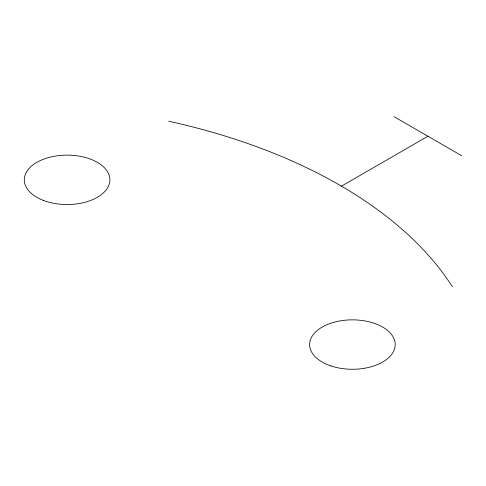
<?xml version="1.0" encoding="UTF-8"?>
<svg xmlns="http://www.w3.org/2000/svg" width="486" height="486" viewBox="0 0 486 486"><rect width="100%" height="100%" fill="white"/><g stroke="black" fill="none" stroke-linecap="round" stroke-linejoin="round"><path stroke-width="0.73" d="M341.47 186.15L427.929 136.232M394.152 116.737L461.7 155.733M168.648 121.202A487.179 281.273 0 0 1 452.423 286.813M43.108 200.293A42.792 24.707 0 0 0 109.781 181.594A42.792 24.707 0 0 0 48.393 157.61A42.792 24.707 0 0 0 43.108 200.293M331.015 365.958A42.792 24.707 0 0 0 395.203 344.556A42.792 24.707 0 0 0 331.015 323.16A42.792 24.707 0 0 0 331.015 365.958"/></g></svg>
